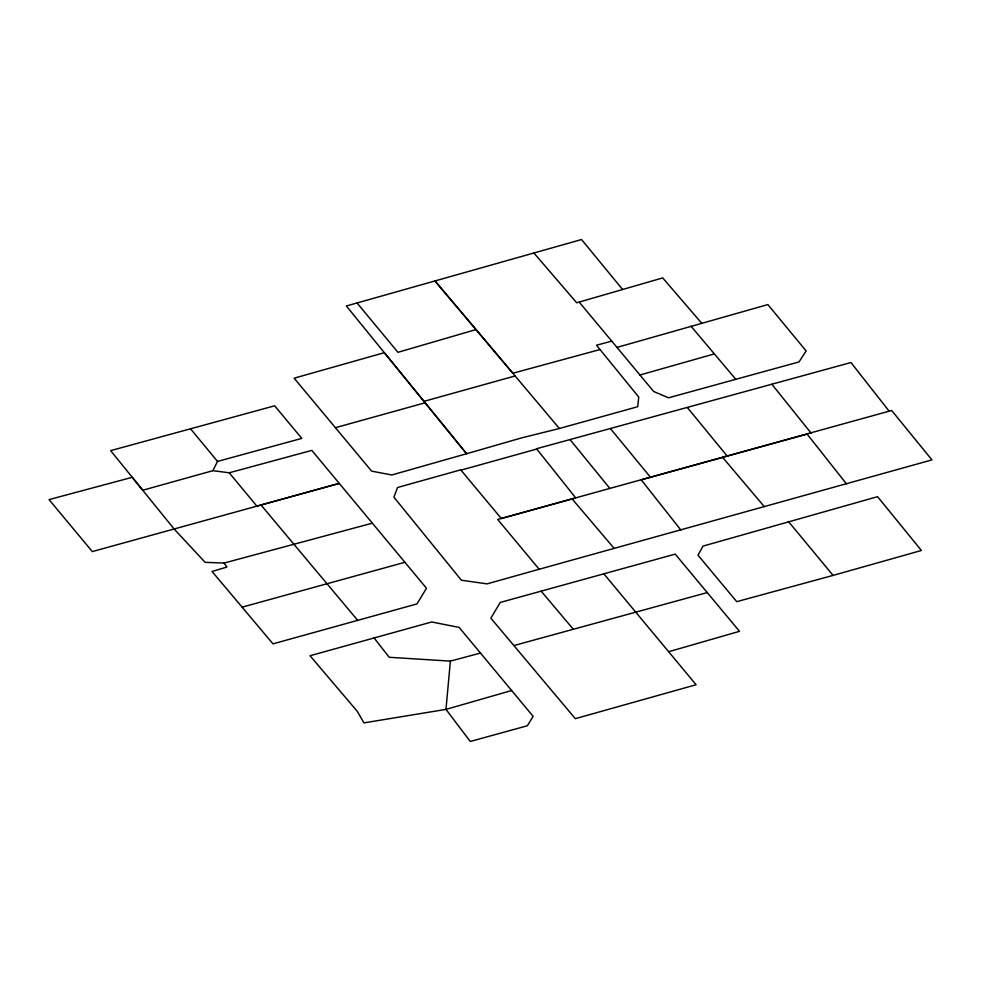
<?xml version="1.0" encoding="UTF-8"?>
<svg xmlns="http://www.w3.org/2000/svg" width="981" height="981" viewBox="0 0 981 981"><rect width="100%" height="100%" fill="white"/><g stroke="black" fill="none" stroke-linecap="round" stroke-linejoin="round"><path stroke-width="1.47" d="M480.482 653.052L450.377 661.12L445.975 709.386L470.255 741.464L527.373 725.756L533.112 716.326L459.133 627.411L431.714 621.979L310.021 655.737L357.366 711.433L363.926 722.887L445.975 709.386L511.641 690.514M212.902 470.672L217.512 461.426L301.792 438.397L274.668 405.803L110.645 450.635L142.748 490.242L212.902 470.672L229.198 472.793L311.823 450.402L426.502 588.257L416.962 603.916L272.988 643.855L212.043 571.457L226.881 567.079L224.06 563.057L205.127 562.334L174.115 529.004L132.239 477.306L49.05 499.599L92.312 551.58L339.23 483.4L256.899 506.147L229.198 472.793M539.182 569.25L931.95 459.905L891.655 410.487L497.674 519.452L539.182 569.25L487.042 583.879L461.413 580.237L393.908 497.183L397.538 487.508L460.714 469.85L501.34 518.557L575.724 497.907L536.533 448.746L850.956 362.529L889.178 411.211M622.653 289.567L581.549 239.536L346.367 305.986L466.502 453.762L521.953 437.796L559.391 428.501L637.736 406.698L638.754 397.072L596.509 345.214L611.776 341.143L653.665 391.48L668.527 397.808L799.012 361.94L806.149 350.953L767.853 304.576L616.632 347.519M559.391 428.501L476.043 329.567L397.943 352.314L356.961 302.871M533.934 253.061L576.705 302.786L662.702 277.917L701.82 323.362M668.932 651.642L739.502 631.323L675.21 554.118L500.273 602.432L490.831 618.14L575.32 718.668L696.105 684.738L603.72 573.664M639.845 375.036L714.364 353.896M424.013 401.339L466.674 453.713L391.787 474.976L371.627 471.138L294.141 378.188L384.38 352.67L424.013 401.339L515.025 375.981M460.972 470.144L536.779 449.053M335.404 427.704L425.19 402.774M846.48 483.891L807.13 434.117L641.231 479.844L680.912 530.083M833.077 575.406L736.768 601.66L697.982 555.185L702.997 546.123L877.566 496.668L921.404 550.476L833.077 575.406L788.381 521.426L788.871 521.99M242.27 607.116L404.908 562.285M514.093 645.498L707.313 592.561M600.004 349.543L512.83 373.246L434.926 280.909L476.043 329.567M224.06 563.057L372.351 523.167M450.377 661.12L389.224 657.282L374.068 637.944M572.058 498.851L614.106 548.342M722.678 457.428L764.273 506.613M690.98 326.183L735.713 379.206M541.144 591.126L573.358 629.336M261.02 504.994L357.685 620.36M579.268 302.197L611.776 341.143M190.535 428.783L217.512 461.426M687.387 407.569L727.277 456.19M610.39 428.55L650.489 477.281M570.182 439.77L609.826 488.379M771.888 384.282L811.115 433.136"/></g></svg>
